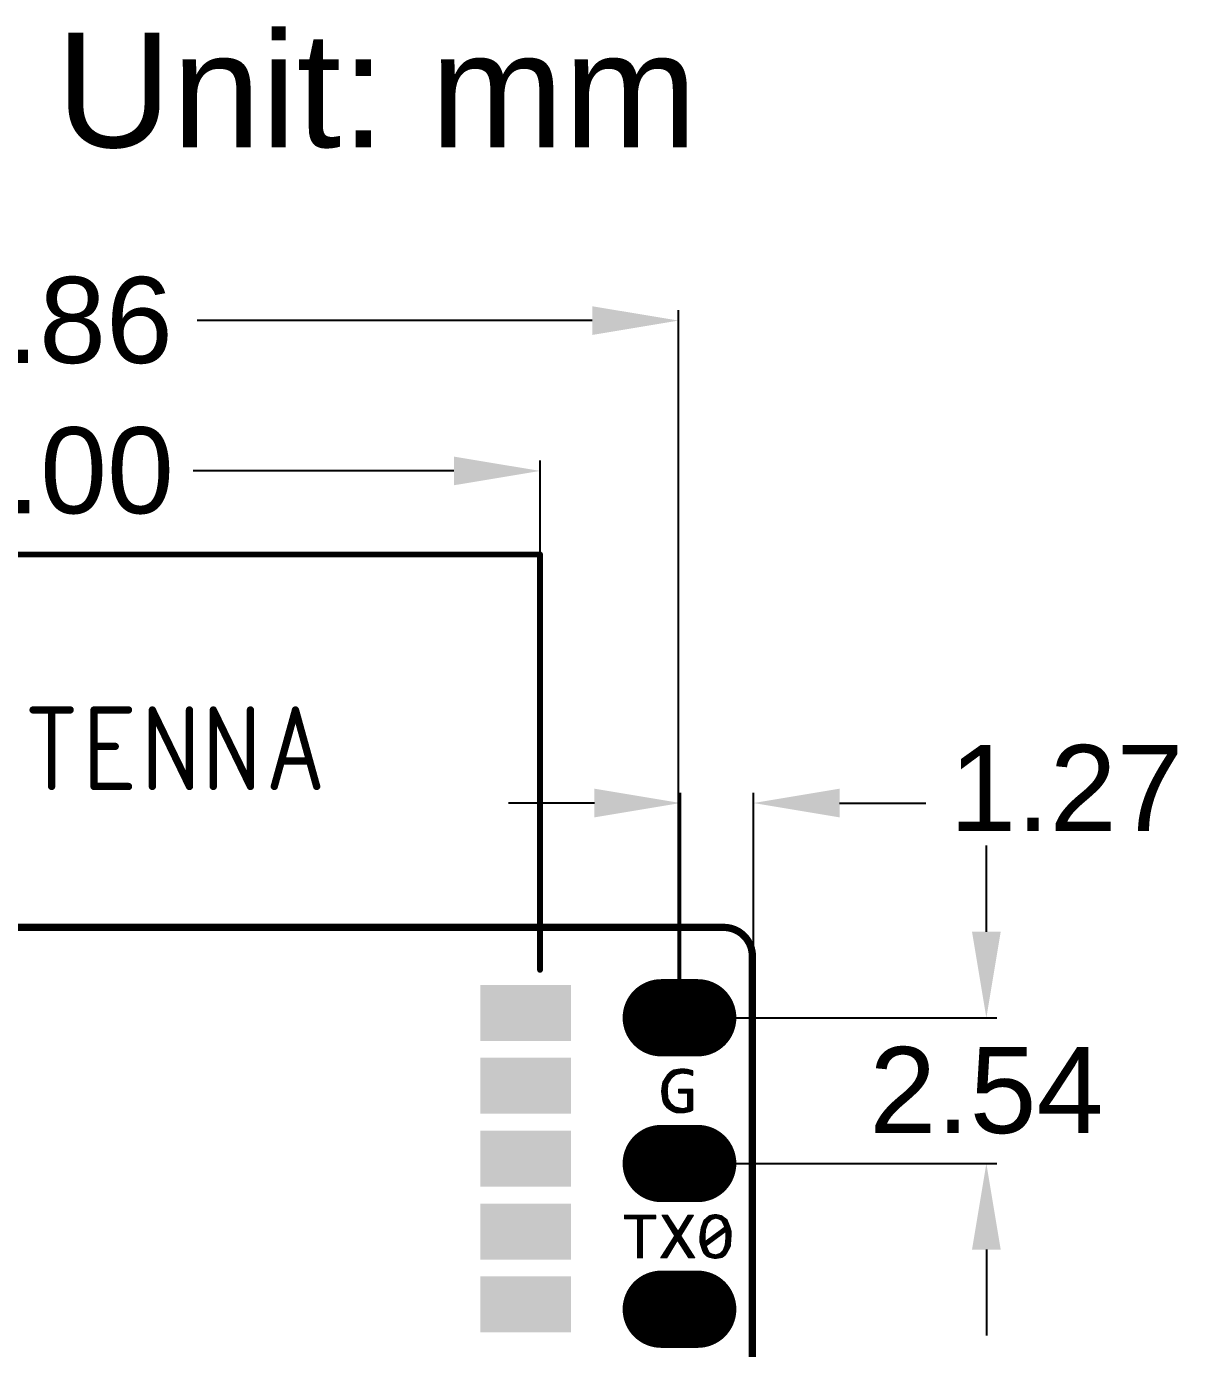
# Model space of a CAD drawing. Extents: x 18.8 to 58.3, y 22.4 to 94.7.
# Drawn here: x 38.15 to 58.26, y 71.66 to 94.7 of the extents above; entities that cross this region are included whole.
import ezdxf

# ---------------------------------------------------------------- set-up
doc = ezdxf.new("R2010")
doc.units = 0
doc.header["$MEASUREMENT"] = 0
doc.layers.get('0').update_dxf_attribs({"linetype": 'CONTINUOUS'})
doc.layers.get('Defpoints').update_dxf_attribs({"linetype": 'CONTINUOUS'})
doc.layers.add('SILKTOP_PHO', color=251, linetype='CONTINUOUS')
doc.layers.add('SOLDERTOP_PHO', color=7, linetype='CONTINUOUS')
doc.styles.get("Standard").update_dxf_attribs({"font": 'arial.ttf'})
doc.dimstyles.get("Standard").update_dxf_attribs({"dimtxt": 1.5, "dimasz": 1.5, "dimexe": 0.18, "dimexo": 0, "dimgap": 0.5, "dimtad": 0, "dimtih": 1, "dimtoh": 1, "dimzin": 0, "dimdsep": 46, "dimtxsty": 'Standard', "dimcen": 0.09, "dimadec": 0, "dimazin": 0, "dimtfac": 1, "dimtofl": 0, "dimtmove": 2, "dimatfit": 3, "dimfxl": 1, "dimtolj": 1, "dimtzin": 0, "dimarcsym": 0})

# ---------------------------------------------------------------- blocks, each defined once
blk = doc.blocks.new('ROUND_1')
at = {"const_width": 0.0127}
blk.add_lwpolyline([(-0.00635, 0, 1), (0.00635, 0, 1)], format="xyb", close=True, dxfattribs=at)
blk = doc.blocks.new('ROUND_32')
at = {"const_width": 0.0635}
blk.add_lwpolyline([(-0.03175, 0, 1), (0.03175, 0, 1)], format="xyb", close=True, dxfattribs=at)
blk = doc.blocks.new('ROUND_33')
at = {"const_width": 0.0508}
blk.add_lwpolyline([(-0.0254, 0, 1), (0.0254, 0, 1)], format="xyb", close=True, dxfattribs=at)
blk = doc.blocks.new('RECTANGLE_208')
blk.add_solid([(0.788162, 0.48806), (0.788162, -0.48806), (-0.788162, 0.48806), (-0.788162, -0.48806)])
blk = doc.blocks.new('OBLONG_245')
at = {"const_width": 1.3462}
blk.add_lwpolyline([(0.3175, 0), (-0.3175, 0)], dxfattribs=at)
at = {"const_width": 0.6731}
for points in [[(-0.65405, 0, 1), (0.01905, 0, 1)], [(-0.01905, 0, 1), (0.65405, 0, 1)]]:
    blk.add_lwpolyline(points, format="xyb", close=True, dxfattribs=at)
blk = doc.blocks.new('*D73')
at = {"color": 0, "linetype": 'Continuous', "lineweight": -2}
for p, q in [((29.1, 85.5), (29.1, 87.136)), ((47.1, 85.5), (47.1, 87.136)), ((30.6, 86.956), (35.142, 86.956)), ((45.6, 86.956), (41.058, 86.956))]:
    blk.add_line(p, q, dxfattribs=at)
at = {"color": 0, "linetype": 'Continuous'}
for points in [[(30.6, 87.206), (30.6, 86.706), (29.1, 86.956)], [(45.6, 87.206), (45.6, 86.706), (47.1, 86.956)]]:
    blk.add_solid(points, dxfattribs=at)
at = {"layer": 'Defpoints', "color": 0, "linetype": 'Continuous'}
for p in [(47.1, 86.956), (29.1, 85.5), (47.1, 85.5)]:
    blk.add_point(p, dxfattribs=at)
at = {"color": 0, "linetype": 'Continuous', "insert": (38.1, 86.956), "char_height": 1.5, "attachment_point": 5}
blk.add_mtext('\\A1;18.00', dxfattribs=at)
blk = doc.blocks.new('*D74')
at = {"color": 0, "linetype": 'Continuous', "lineweight": -2}
for p, q in [((26.651, 77.425), (26.651, 89.756)), ((49.511, 77.425), (49.511, 89.756)), ((28.151, 89.576), (35.038, 89.576)), ((48.011, 89.576), (41.124, 89.576))]:
    blk.add_line(p, q, dxfattribs=at)
at = {"color": 0, "linetype": 'Continuous'}
for points in [[(28.151, 89.826), (28.151, 89.326), (26.651, 89.576)], [(48.011, 89.826), (48.011, 89.326), (49.511, 89.576)]]:
    blk.add_solid(points, dxfattribs=at)
at = {"layer": 'Defpoints', "color": 0, "linetype": 'Continuous'}
for p in [(49.511, 89.576), (26.651, 77.425), (49.511, 77.425)]:
    blk.add_point(p, dxfattribs=at)
at = {"color": 0, "linetype": 'Continuous', "insert": (38.081, 89.576), "char_height": 1.5, "attachment_point": 5}
blk.add_mtext('\\A1;22.86', dxfattribs=at)
blk = doc.blocks.new('*D75')
at = {"color": 0, "linetype": 'Continuous', "lineweight": -2}
for p, q in [((54.877, 78.925), (54.877, 80.425)), ((49.511, 77.425), (55.057, 77.425)), ((49.511, 74.885), (55.057, 74.885)), ((54.877, 73.385), (54.877, 71.885))]:
    blk.add_line(p, q, dxfattribs=at)
at = {"color": 0, "linetype": 'Continuous'}
for points in [[(54.627, 78.925), (55.127, 78.925), (54.877, 77.425)], [(54.627, 73.385), (55.127, 73.385), (54.877, 74.885)]]:
    blk.add_solid(points, dxfattribs=at)
at = {"layer": 'Defpoints', "color": 0, "linetype": 'Continuous'}
for p in [(49.511, 77.425), (49.511, 74.885), (54.877, 74.885)]:
    blk.add_point(p, dxfattribs=at)
at = {"color": 0, "linetype": 'Continuous', "insert": (54.877, 76.155), "char_height": 1.5, "attachment_point": 5}
blk.add_mtext('\\A1;2.54', dxfattribs=at)
blk = doc.blocks.new('*D76')
at = {"color": 0, "linetype": 'Continuous', "lineweight": -2}
for p, q in [((49.549, 77.425), (49.549, 81.348)), ((50.82, 78.475), (50.82, 81.348)), ((48.049, 81.168), (46.549, 81.168)), ((52.32, 81.168), (53.82, 81.168))]:
    blk.add_line(p, q, dxfattribs=at)
at = {"color": 0, "linetype": 'Continuous'}
for points in [[(48.049, 81.418), (48.049, 80.918), (49.549, 81.168)], [(52.32, 81.418), (52.32, 80.918), (50.82, 81.168)]]:
    blk.add_solid(points, dxfattribs=at)
at = {"layer": 'Defpoints', "color": 0, "linetype": 'Continuous'}
for p in [(50.82, 81.168), (50.82, 78.475), (49.549, 77.425)]:
    blk.add_point(p, dxfattribs=at)
at = {"color": 0, "linetype": 'Continuous', "insert": (56.272, 81.429), "char_height": 1.5, "attachment_point": 5}
blk.add_mtext('\\A1;1.27', dxfattribs=at)

msp = doc.modelspace()

# ---------------------------------------------------------------- linework, layer by layer
at = {"layer": 'SILKTOP_PHO'}
for points, const_width in [([(29.100018, 85.499956), (47.099982, 85.499956)], 0.1016), ([(47.099982, 85.499956), (47.099982, 78.25994)], 0.1016), ([(38.267386, 82.789776), (38.91407, 82.789776)], 0.127), ([(38.590728, 82.789776), (38.590728, 81.456276)], 0.127), ([(39.329614, 82.789776), (39.329614, 81.456276)], 0.127), ([(39.329614, 82.789776), (39.93007, 82.789776)], 0.127), ([(40.345614, 82.789776), (40.345614, 81.456276)], 0.127), ([(40.345614, 82.789776), (40.992044, 81.456276)], 0.127), ([(40.992044, 82.789776), (40.992044, 81.456276)], 0.127), ([(41.407842, 82.789776), (41.407842, 81.456276)], 0.127), ([(41.407842, 82.789776), (42.054272, 81.456276)], 0.127), ([(42.054272, 82.789776), (42.054272, 81.456276)], 0.127), ([(42.839386, 82.789776), (42.47007, 81.456276)], 0.127), ([(42.839386, 82.789776), (43.208956, 81.456276)], 0.127), ([(39.329614, 82.154776), (39.69893, 82.154776)], 0.127), ([(42.6085, 81.900776), (43.070272, 81.900776)], 0.127), ([(39.329614, 81.456276), (39.93007, 81.456276)], 0.127), ([(50.299874, 79.000096), (25.900126, 79.000096)], 0.127), ([(29.100018, 79.000096), (47.099982, 79.000096)], 0.1016), ([(50.8, 25.900126), (50.8, 78.49997)], 0.127), ([(49.426876, 76.510896), (49.370488, 76.477114)], 0.0254), ([(49.403, 76.38796), (49.403, 76.496418)], 0.0254), ([(49.495964, 76.522326), (49.426876, 76.510896)], 0.0254), ([(49.4284, 76.409296), (49.4284, 76.51115)], 0.0254), ([(49.4538, 76.430378), (49.4538, 76.515468)], 0.0254), ([(49.4792, 76.44257), (49.4792, 76.519532)], 0.0254), ([(49.577752, 76.53401), (49.495964, 76.522326)], 0.0254), ([(49.5046, 76.448158), (49.5046, 76.523596)], 0.0254), ([(49.53, 76.453746), (49.53, 76.527152)], 0.0254), ([(49.5554, 76.459334), (49.5554, 76.530962)], 0.0254), ([(49.670716, 76.522326), (49.577752, 76.53401)], 0.0254), ([(49.5808, 76.463652), (49.5808, 76.533756)], 0.0254), ([(49.6062, 76.460858), (49.6062, 76.530454)], 0.0254), ([(49.6316, 76.458064), (49.6316, 76.527406)], 0.0254), ([(49.657, 76.45527), (49.657, 76.524104)], 0.0254), ([(49.75606, 76.501244), (49.670716, 76.522326)], 0.0254), ([(49.6824, 76.452476), (49.6824, 76.519532)], 0.0254), ([(49.7078, 76.443586), (49.7078, 76.513182)], 0.0254), ([(49.7332, 76.432664), (49.7332, 76.506832)], 0.0254), ([(49.75606, 76.422758), (49.75606, 76.501244)], 0.0254), ([(49.243488, 76.303378), (49.232058, 76.234544)], 0.0254), ([(49.325022, 76.431394), (49.243488, 76.303378)], 0.0254), ([(49.2506, 75.959716), (49.2506, 76.314554)], 0.0254), ([(49.276, 75.908408), (49.276, 76.354686)], 0.0254), ([(49.3014, 75.876658), (49.3014, 76.394564)], 0.0254), ([(49.314354, 76.154026), (49.326292, 76.273406)], 0.0254), ([(49.370488, 76.477114), (49.325022, 76.431394)], 0.0254), ([(49.326292, 76.273406), (49.32807, 76.278994)], 0.0254), ([(49.3268, 76.276454), (49.3268, 76.433426)], 0.0254), ([(49.32807, 76.278994), (49.38776, 76.374498)], 0.0254), ([(49.3522, 76.317602), (49.3522, 76.458826)], 0.0254), ([(49.3776, 76.358242), (49.3776, 76.481178)], 0.0254), ([(49.38776, 76.374498), (49.3903, 76.377546)], 0.0254), ([(49.3903, 76.377546), (49.461928, 76.437236)], 0.0254), ([(49.461928, 76.437236), (49.467516, 76.439776)], 0.0254), ([(49.467516, 76.439776), (49.574958, 76.463652)], 0.0254), ([(49.574958, 76.463652), (49.579022, 76.463906)], 0.0254), ([(49.579022, 76.463906), (49.686464, 76.451968)], 0.0254), ([(49.686464, 76.451968), (49.69002, 76.450952)], 0.0254), ([(49.69002, 76.450952), (49.75606, 76.422758)], 0.0254), ([(49.232058, 76.234544), (49.220374, 76.141072)], 0.0254), ([(49.220374, 76.141072), (49.243742, 75.976988)], 0.0254), ([(49.2252, 76.106528), (49.2252, 76.180442)], 0.0254), ([(49.3141, 76.152756), (49.314354, 76.154026)], 0.0254), ([(49.3141, 76.15174), (49.3141, 76.152756)], 0.0254), ([(49.326038, 76.020422), (49.3141, 76.15174)], 0.0254), ([(49.75606, 76.17587), (49.51857, 76.17587)], 0.0254), ([(49.51857, 76.17587), (49.51857, 76.117704)], 0.0254), ([(49.51857, 76.117704), (49.661318, 76.117704)], 0.0254), ([(49.53, 76.117704), (49.53, 76.17587)], 0.0254), ([(49.5554, 76.117704), (49.5554, 76.17587)], 0.0254), ([(49.5808, 76.117704), (49.5808, 76.17587)], 0.0254), ([(49.6062, 76.117704), (49.6062, 76.17587)], 0.0254), ([(49.6316, 76.117704), (49.6316, 76.17587)], 0.0254), ([(49.657, 76.117704), (49.657, 76.17587)], 0.0254), ([(49.661318, 76.117704), (49.674018, 76.105004)], 0.0254), ([(49.674018, 76.105004), (49.674018, 75.866244)], 0.0254), ([(49.6824, 75.788012), (49.6824, 76.17587)], 0.0254), ([(49.7078, 75.793092), (49.7078, 76.17587)], 0.0254), ([(49.7332, 75.802998), (49.7332, 76.17587)], 0.0254), ([(49.75606, 75.814428), (49.75606, 76.17587)], 0.0254), ([(49.243742, 75.976988), (49.266348, 75.9206)], 0.0254), ([(49.266348, 75.9206), (49.311814, 75.86345)], 0.0254), ([(49.311814, 75.86345), (49.357788, 75.82916)], 0.0254), ([(49.327816, 76.015088), (49.326038, 76.020422)], 0.0254), ([(49.3268, 75.852274), (49.3268, 76.017374)], 0.0254), ([(49.375568, 75.931522), (49.327816, 76.015088)], 0.0254), ([(49.3522, 75.833224), (49.3522, 75.972416)], 0.0254), ([(49.357788, 75.82916), (49.4157, 75.794362)], 0.0254), ([(49.378362, 75.92822), (49.375568, 75.931522)], 0.0254), ([(49.3776, 75.817222), (49.3776, 75.928982)], 0.0254), ([(49.44999, 75.86853), (49.378362, 75.92822)], 0.0254), ([(49.403, 75.801982), (49.403, 75.907646)], 0.0254), ([(49.4284, 75.790044), (49.4284, 75.886564)], 0.0254), ([(49.455578, 75.865736), (49.44999, 75.86853)], 0.0254), ([(49.4538, 75.781662), (49.4538, 75.866244)], 0.0254), ([(49.56302, 75.84186), (49.455578, 75.865736)], 0.0254), ([(49.4792, 75.77328), (49.4792, 75.860656)], 0.0254), ([(49.5046, 75.771502), (49.5046, 75.854814)], 0.0254), ([(49.53, 75.771502), (49.53, 75.849226)], 0.0254), ([(49.5554, 75.771502), (49.5554, 75.843638)], 0.0254), ([(49.56556, 75.841606), (49.56302, 75.84186)], 0.0254), ([(49.613312, 75.841606), (49.56556, 75.841606)], 0.0254), ([(49.5808, 75.771502), (49.5808, 75.841606)], 0.0254), ([(49.6062, 75.772772), (49.6062, 75.841606)], 0.0254), ([(49.619154, 75.842876), (49.613312, 75.841606)], 0.0254), ([(49.640236, 75.853544), (49.619154, 75.842876)], 0.0254), ([(49.6316, 75.777852), (49.6316, 75.849226)], 0.0254), ([(49.661318, 75.853544), (49.640236, 75.853544)], 0.0254), ([(49.657, 75.782932), (49.657, 75.853544)], 0.0254), ([(49.674018, 75.866244), (49.661318, 75.853544)], 0.0254), ([(49.71669, 75.79487), (49.75606, 75.814428)], 0.0254), ([(49.4157, 75.794362), (49.484026, 75.771502)], 0.0254), ([(49.484026, 75.771502), (49.600358, 75.771502)], 0.0254), ([(49.600358, 75.771502), (49.71669, 75.79487)], 0.0254), ([(49.111154, 73.982326), (48.575468, 73.982326)], 0.0254), ([(48.575468, 73.982326), (48.575468, 73.92416)], 0.0254), ([(48.5902, 73.92416), (48.5902, 73.982326)], 0.0254), ([(48.6156, 73.92416), (48.6156, 73.982326)], 0.0254), ([(48.641, 73.92416), (48.641, 73.982326)], 0.0254), ([(48.6664, 73.92416), (48.6664, 73.982326)], 0.0254), ([(48.6918, 73.92416), (48.6918, 73.982326)], 0.0254), ([(48.7172, 73.92416), (48.7172, 73.982326)], 0.0254), ([(48.7426, 73.92416), (48.7426, 73.982326)], 0.0254), ([(48.768, 73.92416), (48.768, 73.982326)], 0.0254), ([(48.7934, 73.923398), (48.7934, 73.982326)], 0.0254), ([(48.8188, 73.24344), (48.8188, 73.982326)], 0.0254), ([(48.8442, 73.24344), (48.8442, 73.982326)], 0.0254), ([(48.8696, 73.24344), (48.8696, 73.982326)], 0.0254), ([(48.895, 73.923906), (48.895, 73.982326)], 0.0254), ([(48.9204, 73.92416), (48.9204, 73.982326)], 0.0254), ([(48.9458, 73.92416), (48.9458, 73.982326)], 0.0254), ([(48.9712, 73.92416), (48.9712, 73.982326)], 0.0254), ([(48.9966, 73.92416), (48.9966, 73.982326)], 0.0254), ([(49.022, 73.92416), (49.022, 73.982326)], 0.0254), ([(49.0474, 73.92416), (49.0474, 73.982326)], 0.0254), ([(49.0728, 73.92416), (49.0728, 73.982326)], 0.0254), ([(49.0982, 73.92416), (49.0982, 73.982326)], 0.0254), ([(49.111154, 73.92416), (49.111154, 73.982326)], 0.0254), ([(49.319942, 73.982326), (49.230026, 73.982326)], 0.0254), ([(49.230026, 73.982326), (49.445164, 73.631298)], 0.0254), ([(49.2506, 73.948798), (49.2506, 73.982326)], 0.0254), ([(49.276, 73.907396), (49.276, 73.982326)], 0.0254), ([(49.3014, 73.865994), (49.3014, 73.982326)], 0.0254), ([(49.495456, 73.71334), (49.319942, 73.982326)], 0.0254), ([(49.3268, 73.824592), (49.3268, 73.971658)], 0.0254), ([(49.680368, 73.982326), (49.516792, 73.713594)], 0.0254), ([(49.554892, 73.631298), (49.769776, 73.982326)], 0.0254), ([(49.769776, 73.982326), (49.680368, 73.982326)], 0.0254), ([(49.6824, 73.839578), (49.6824, 73.982326)], 0.0254), ([(49.7078, 73.88098), (49.7078, 73.982326)], 0.0254), ([(49.7332, 73.922382), (49.7332, 73.982326)], 0.0254), ([(49.7586, 73.963784), (49.7586, 73.982326)], 0.0254), ([(50.04943, 73.971404), (49.958498, 73.891902)], 0.0254), ([(50.038, 73.864216), (50.038, 73.961498)], 0.0254), ([(50.093626, 73.98258), (50.04943, 73.971404)], 0.0254), ([(50.0634, 73.889616), (50.0634, 73.97496)], 0.0254), ([(50.0888, 73.911968), (50.0888, 73.98131)], 0.0254), ([(50.16246, 73.99401), (50.093626, 73.98258)], 0.0254), ([(50.1142, 73.920604), (50.1142, 73.985882)], 0.0254), ([(50.1396, 73.928986), (50.1396, 73.9902)], 0.0254), ([(50.264822, 73.97115), (50.16246, 73.99401)], 0.0254), ([(50.165, 73.935844), (50.165, 73.993248)], 0.0254), ([(50.1904, 73.929494), (50.1904, 73.98766)], 0.0254), ([(50.2158, 73.92289), (50.2158, 73.982072)], 0.0254), ([(50.2412, 73.91019), (50.2412, 73.976484)], 0.0254), ([(50.355246, 73.903332), (50.264822, 73.97115)], 0.0254), ([(50.2666, 73.896982), (50.2666, 73.96988)], 0.0254), ([(48.575468, 73.92416), (48.78959, 73.92416)], 0.0254), ([(48.78959, 73.92416), (48.80229, 73.91146)], 0.0254), ([(48.80229, 73.91146), (48.80229, 73.24344)], 0.0254), ([(48.884332, 73.91146), (48.897032, 73.92416)], 0.0254), ([(48.884332, 73.24344), (48.884332, 73.91146)], 0.0254), ([(48.897032, 73.92416), (49.111154, 73.92416)], 0.0254), ([(49.3522, 73.78319), (49.3522, 73.932796)], 0.0254), ([(49.3776, 73.741534), (49.3776, 73.893934)], 0.0254), ([(49.403, 73.700132), (49.403, 73.854818)], 0.0254), ([(49.4284, 73.65873), (49.4284, 73.815956)], 0.0254), ([(49.4538, 73.486772), (49.4538, 73.777094)], 0.0254), ([(49.4792, 73.52919), (49.4792, 73.737978)], 0.0254), ([(49.53, 73.496678), (49.53, 73.735438)], 0.0254), ([(49.5554, 73.632314), (49.5554, 73.777094)], 0.0254), ([(49.5808, 73.673716), (49.5808, 73.81875)], 0.0254), ([(49.6062, 73.715118), (49.6062, 73.86066)], 0.0254), ([(49.6316, 73.756774), (49.6316, 73.902316)], 0.0254), ([(49.657, 73.798176), (49.657, 73.943972)], 0.0254), ([(49.91227, 73.764902), (49.888902, 73.611994)], 0.0254), ([(49.911, 73.44156), (49.911, 73.756012)], 0.0254), ([(49.958498, 73.891902), (49.91227, 73.764902)], 0.0254), ([(49.9364, 73.36536), (49.9364, 73.830942)], 0.0254), ([(49.9618, 73.31837), (49.9618, 73.894696)], 0.0254), ([(49.970944, 73.614026), (49.982882, 73.745344)], 0.0254), ([(49.982882, 73.745344), (49.983644, 73.748646)], 0.0254), ([(49.983644, 73.748646), (50.019458, 73.84415)], 0.0254), ([(49.9872, 73.758044), (49.9872, 73.917048)], 0.0254), ([(50.31359, 73.769728), (49.99101, 73.530968)], 0.0254), ([(50.0126, 73.825862), (50.0126, 73.939146)], 0.0254), ([(50.019458, 73.84415), (50.022252, 73.848722)], 0.0254), ([(50.022252, 73.848722), (50.081942, 73.908412)], 0.0254), ([(50.081942, 73.908412), (50.087022, 73.91146)], 0.0254), ([(50.087022, 73.91146), (50.15865, 73.935336)], 0.0254), ([(50.15865, 73.935336), (50.165762, 73.93559)], 0.0254), ([(50.165762, 73.93559), (50.213514, 73.923652)], 0.0254), ([(50.213514, 73.923652), (50.216054, 73.922636)], 0.0254), ([(50.216054, 73.922636), (50.263806, 73.89876)], 0.0254), ([(50.263806, 73.89876), (50.269648, 73.893172)], 0.0254), ([(50.2666, 73.653396), (50.2666, 73.73493)], 0.0254), ([(50.269648, 73.893172), (50.293524, 73.84542)], 0.0254), ([(50.292, 73.848214), (50.292, 73.95083)], 0.0254), ([(50.292, 73.672192), (50.292, 73.75398)], 0.0254), ([(50.293524, 73.84542), (50.293778, 73.844404)], 0.0254), ([(50.293778, 73.844404), (50.317654, 73.784714)], 0.0254), ([(50.31867, 73.779888), (50.31359, 73.769728)], 0.0254), ([(50.3174, 73.785476), (50.3174, 73.93178)], 0.0254), ([(50.3174, 73.690988), (50.3174, 73.774554)], 0.0254), ([(50.317654, 73.784714), (50.31867, 73.779888)], 0.0254), ([(50.3428, 73.316846), (50.3428, 73.91273)], 0.0254), ([(50.401474, 73.787762), (50.355246, 73.903332)], 0.0254), ([(50.3682, 73.359772), (50.3682, 73.87082)], 0.0254), ([(50.3936, 73.410572), (50.3936, 73.80732)], 0.0254), ([(50.424588, 73.706482), (50.401474, 73.787762)], 0.0254), ([(50.419, 73.534778), (50.419, 73.726294)], 0.0254), ([(49.445164, 73.617836), (49.206658, 73.24344)], 0.0254), ([(49.30775, 73.24344), (49.483264, 73.535794)], 0.0254), ([(49.3776, 73.359772), (49.3776, 73.511918)], 0.0254), ([(49.403, 73.40219), (49.403, 73.551796)], 0.0254), ([(49.4284, 73.444608), (49.4284, 73.591928)], 0.0254), ([(49.445164, 73.631298), (49.445164, 73.617836)], 0.0254), ([(49.483264, 73.535794), (49.5046, 73.536048)], 0.0254), ([(49.516792, 73.713594), (49.495456, 73.71334)], 0.0254), ([(49.5046, 73.536302), (49.5046, 73.707752)], 0.0254), ([(49.5046, 73.536048), (49.692052, 73.24344)], 0.0254), ([(49.554892, 73.617836), (49.554892, 73.631298)], 0.0254), ([(49.793398, 73.24344), (49.554892, 73.617836)], 0.0254), ([(49.5554, 73.4568), (49.5554, 73.617328)], 0.0254), ([(49.5808, 73.417176), (49.5808, 73.57745)], 0.0254), ([(49.6062, 73.377552), (49.6062, 73.537318)], 0.0254), ([(49.6316, 73.337928), (49.6316, 73.49744)], 0.0254), ([(49.888902, 73.611994), (49.888902, 73.51903)], 0.0254), ([(49.888902, 73.51903), (49.912016, 73.437496)], 0.0254), ([(49.970944, 73.612756), (49.970944, 73.614026)], 0.0254), ([(49.970944, 73.541128), (49.970944, 73.612756)], 0.0254), ([(49.99101, 73.530968), (49.970944, 73.541128)], 0.0254), ([(49.9872, 73.29297), (49.9872, 73.528936)], 0.0254), ([(49.9999, 73.455784), (50.322226, 73.694798)], 0.0254), ([(50.0126, 73.465182), (50.0126, 73.54697)], 0.0254), ([(50.038, 73.483978), (50.038, 73.565766)], 0.0254), ([(50.0634, 73.503028), (50.0634, 73.584562)], 0.0254), ([(50.0888, 73.521824), (50.0888, 73.603358)], 0.0254), ([(50.1142, 73.54062), (50.1142, 73.622154)], 0.0254), ([(50.1396, 73.559416), (50.1396, 73.64095)], 0.0254), ([(50.165, 73.578212), (50.165, 73.659746)], 0.0254), ([(50.1904, 73.597008), (50.1904, 73.678542)], 0.0254), ([(50.2158, 73.615804), (50.2158, 73.697338)], 0.0254), ([(50.2412, 73.6346), (50.2412, 73.716134)], 0.0254), ([(50.322226, 73.694798), (50.342546, 73.684384)], 0.0254), ([(50.342546, 73.599802), (50.330608, 73.468484)], 0.0254), ([(50.342546, 73.684384), (50.342546, 73.600818)], 0.0254), ([(50.342546, 73.600818), (50.342546, 73.599802)], 0.0254), ([(50.412904, 73.44918), (50.424588, 73.613264)], 0.0254), ([(50.424588, 73.613264), (50.424588, 73.706482)], 0.0254), ([(49.2252, 73.24344), (49.2252, 73.272396)], 0.0254), ([(49.2506, 73.24344), (49.2506, 73.312528)], 0.0254), ([(49.276, 73.24344), (49.276, 73.352406)], 0.0254), ([(49.3014, 73.24344), (49.3014, 73.392284)], 0.0254), ([(49.3268, 73.27519), (49.3268, 73.432162)], 0.0254), ([(49.3522, 73.317608), (49.3522, 73.47204)], 0.0254), ([(49.657, 73.29805), (49.657, 73.457562)], 0.0254), ([(49.6824, 73.258426), (49.6824, 73.417684)], 0.0254), ([(49.7078, 73.24344), (49.7078, 73.377806)], 0.0254), ([(49.7332, 73.24344), (49.7332, 73.337928)], 0.0254), ([(49.7586, 73.24344), (49.7586, 73.29805)], 0.0254), ([(49.912016, 73.437496), (49.935638, 73.366884)], 0.0254), ([(49.935638, 73.366884), (49.958244, 73.321926)], 0.0254), ([(49.958244, 73.321926), (50.002948, 73.276968)], 0.0254), ([(49.995582, 73.441052), (49.9999, 73.455784)], 0.0254), ([(50.019458, 73.381362), (49.995582, 73.441052)], 0.0254), ([(50.002948, 73.276968), (50.047652, 73.25487)], 0.0254), ([(50.0126, 73.272142), (50.0126, 73.398634)], 0.0254), ([(50.019966, 73.380346), (50.019458, 73.381362)], 0.0254), ([(50.043842, 73.332594), (50.019966, 73.380346)], 0.0254), ([(50.038, 73.259442), (50.038, 73.344278)], 0.0254), ([(50.04943, 73.326752), (50.043842, 73.332594)], 0.0254), ([(50.097182, 73.302876), (50.04943, 73.326752)], 0.0254), ([(50.0634, 73.251314), (50.0634, 73.319894)], 0.0254), ([(50.0888, 73.245472), (50.0888, 73.307194)], 0.0254), ([(50.100484, 73.30186), (50.097182, 73.302876)], 0.0254), ([(50.160174, 73.289922), (50.100484, 73.30186)], 0.0254), ([(50.1142, 73.239884), (50.1142, 73.299066)], 0.0254), ([(50.1396, 73.234296), (50.1396, 73.293986)], 0.0254), ([(50.166778, 73.29043), (50.160174, 73.289922)], 0.0254), ([(50.165, 73.234042), (50.165, 73.289922)], 0.0254), ([(50.238406, 73.314306), (50.166778, 73.29043)], 0.0254), ([(50.1904, 73.23836), (50.1904, 73.298304)], 0.0254), ([(50.2158, 73.242424), (50.2158, 73.306686)], 0.0254), ([(50.243232, 73.317354), (50.238406, 73.314306)], 0.0254), ([(50.2412, 73.247504), (50.2412, 73.315576)], 0.0254), ([(50.290984, 73.365106), (50.243232, 73.317354)], 0.0254), ([(50.2666, 73.252584), (50.2666, 73.340468)], 0.0254), ([(50.27676, 73.254616), (50.320702, 73.287636)], 0.0254), ([(50.294032, 73.369678), (50.290984, 73.365106)], 0.0254), ([(50.292, 73.266046), (50.292, 73.366122)], 0.0254), ([(50.329846, 73.465182), (50.294032, 73.369678)], 0.0254), ([(50.3174, 73.285096), (50.3174, 73.432162)], 0.0254), ([(50.320702, 73.287636), (50.354738, 73.333102)], 0.0254), ([(50.330608, 73.468484), (50.329846, 73.465182)], 0.0254), ([(50.354738, 73.333102), (50.412904, 73.44918)], 0.0254), ([(48.80229, 73.24344), (48.884332, 73.24344)], 0.0254), ([(49.206658, 73.24344), (49.30775, 73.24344)], 0.0254), ([(49.692052, 73.24344), (49.793398, 73.24344)], 0.0254), ([(49.784, 73.24344), (49.784, 73.257918)], 0.0254), ([(50.047652, 73.25487), (50.15103, 73.231756)], 0.0254), ([(50.15103, 73.231756), (50.220118, 73.243186)], 0.0254), ([(50.220118, 73.243186), (50.27676, 73.254616)], 0.0254)]:
    msp.add_lwpolyline(points, dxfattribs=dict(at, const_width=const_width))
at = {"layer": 'SILKTOP_PHO', "const_width": 0.127}
msp.add_lwpolyline([(50.8, 78.49997, 0.4142136), (50.299874, 79.000096)], format="xyb", dxfattribs=at)
at = {"layer": 'SOLDERTOP_PHO', "const_width": 0.127}
for points in [[(50.299874, 79.000096), (25.900126, 79.000096)], [(50.8, 25.900126), (50.8, 78.49997)]]:
    msp.add_lwpolyline(points, dxfattribs=at)
msp.add_lwpolyline([(50.8, 78.49997, 0.4142136), (50.299874, 79.000096)], format="xyb", dxfattribs=at)

# ---------------------------------------------------------------- block references
at = {"layer": 'SILKTOP_PHO'}
for name, p in [('ROUND_33', (47.099982, 85.499956)), ('ROUND_32', (38.267386, 82.789776)), ('ROUND_32', (38.590728, 82.789776)), ('ROUND_32', (38.91407, 82.789776)), ('ROUND_32', (39.329614, 82.789776)), ('ROUND_32', (39.329614, 82.789776)), ('ROUND_32', (39.93007, 82.789776)), ('ROUND_32', (40.345614, 82.789776)), ('ROUND_32', (40.345614, 82.789776)), ('ROUND_32', (40.992044, 82.789776)), ('ROUND_32', (41.407842, 82.789776)), ('ROUND_32', (41.407842, 82.789776)), ('ROUND_32', (42.054272, 82.789776)), ('ROUND_32', (42.839386, 82.789776)), ('ROUND_32', (42.839386, 82.789776)), ('ROUND_32', (39.329614, 82.154776)), ('ROUND_32', (39.69893, 82.154776)), ('ROUND_32', (42.6085, 81.900776)), ('ROUND_32', (43.070272, 81.900776)), ('ROUND_32', (38.590728, 81.456276)), ('ROUND_32', (39.329614, 81.456276)), ('ROUND_32', (39.329614, 81.456276)), ('ROUND_32', (39.93007, 81.456276)), ('ROUND_32', (40.345614, 81.456276)), ('ROUND_32', (40.992044, 81.456276)), ('ROUND_32', (40.992044, 81.456276)), ('ROUND_32', (41.407842, 81.456276)), ('ROUND_32', (42.054272, 81.456276)), ('ROUND_32', (42.054272, 81.456276)), ('ROUND_32', (42.47007, 81.456276)), ('ROUND_32', (43.208956, 81.456276)), ('ROUND_33', (47.099982, 79.000096)), ('ROUND_32', (50.299874, 79.000096)), ('ROUND_32', (50.299874, 79.000096)), ('ROUND_32', (50.8, 78.49997)), ('ROUND_32', (50.8, 78.49997)), ('ROUND_33', (47.099982, 78.25994)), ('ROUND_1', (49.403, 76.496418)), ('ROUND_1', (49.426876, 76.510896)), ('ROUND_1', (49.4284, 76.51115)), ('ROUND_1', (49.4538, 76.515468)), ('ROUND_1', (49.4792, 76.519532)), ('ROUND_1', (49.495964, 76.522326)), ('ROUND_1', (49.5046, 76.523596)), ('ROUND_1', (49.53, 76.527152)), ('ROUND_1', (49.5554, 76.530962)), ('ROUND_1', (49.577752, 76.53401)), ('ROUND_1', (49.5808, 76.533756)), ('ROUND_1', (49.6062, 76.530454)), ('ROUND_1', (49.6316, 76.527406)), ('ROUND_1', (49.657, 76.524104)), ('ROUND_1', (49.670716, 76.522326)), ('ROUND_1', (49.6824, 76.519532)), ('ROUND_1', (49.7078, 76.513182)), ('ROUND_1', (49.7332, 76.506832)), ('ROUND_1', (49.75606, 76.501244)), ('ROUND_1', (49.75606, 76.501244)), ('ROUND_1', (49.243488, 76.303378)), ('ROUND_1', (49.2506, 76.314554)), ('ROUND_1', (49.276, 76.354686)), ('ROUND_1', (49.3014, 76.394564)), ('ROUND_1', (49.325022, 76.431394)), ('ROUND_1', (49.325022, 76.431394)), ('ROUND_1', (49.326292, 76.273406)), ('ROUND_1', (49.3268, 76.433426)), ('ROUND_1', (49.3268, 76.276454)), ('ROUND_1', (49.32807, 76.278994)), ('ROUND_1', (49.3522, 76.458826)), ('ROUND_1', (49.3522, 76.317602)), ('ROUND_1', (49.370488, 76.477114)), ('ROUND_1', (49.3776, 76.481178)), ('ROUND_1', (49.3776, 76.358242)), ('ROUND_1', (49.38776, 76.374498)), ('ROUND_1', (49.3903, 76.377546)), ('ROUND_1', (49.403, 76.38796)), ('ROUND_1', (49.4284, 76.409296)), ('ROUND_1', (49.4538, 76.430378)), ('ROUND_1', (49.461928, 76.437236)), ('ROUND_1', (49.467516, 76.439776)), ('ROUND_1', (49.4792, 76.44257)), ('ROUND_1', (49.5046, 76.448158)), ('ROUND_1', (49.53, 76.453746)), ('ROUND_1', (49.5554, 76.459334)), ('ROUND_1', (49.574958, 76.463652)), ('ROUND_1', (49.579022, 76.463906)), ('ROUND_1', (49.5808, 76.463652)), ('ROUND_1', (49.6062, 76.460858)), ('ROUND_1', (49.6316, 76.458064)), ('ROUND_1', (49.657, 76.45527)), ('ROUND_1', (49.6824, 76.452476)), ('ROUND_1', (49.686464, 76.451968)), ('ROUND_1', (49.69002, 76.450952)), ('ROUND_1', (49.7078, 76.443586)), ('ROUND_1', (49.7332, 76.432664)), ('ROUND_1', (49.75606, 76.422758)), ('ROUND_1', (49.220374, 76.141072)), ('ROUND_1', (49.2252, 76.180442)), ('ROUND_1', (49.2252, 76.106528)), ('ROUND_1', (49.232058, 76.234544)), ('ROUND_1', (49.3141, 76.152756)), ('ROUND_1', (49.3141, 76.15174)), ('ROUND_1', (49.314354, 76.154026)), ('ROUND_1', (49.51857, 76.17587)), ('ROUND_1', (49.51857, 76.117704)), ('ROUND_1', (49.53, 76.17587)), ('ROUND_1', (49.53, 76.117704)), ('ROUND_1', (49.5554, 76.17587)), ('ROUND_1', (49.5554, 76.117704)), ('ROUND_1', (49.5808, 76.17587)), ('ROUND_1', (49.5808, 76.117704)), ('ROUND_1', (49.6062, 76.17587)), ('ROUND_1', (49.6062, 76.117704)), ('ROUND_1', (49.6316, 76.17587)), ('ROUND_1', (49.6316, 76.117704)), ('ROUND_1', (49.657, 76.17587)), ('ROUND_1', (49.657, 76.117704)), ('ROUND_1', (49.661318, 76.117704)), ('ROUND_1', (49.674018, 76.105004)), ('ROUND_1', (49.6824, 76.17587)), ('ROUND_1', (49.7078, 76.17587)), ('ROUND_1', (49.7332, 76.17587)), ('ROUND_1', (49.75606, 76.17587)), ('ROUND_1', (49.243742, 75.976988)), ('ROUND_1', (49.2506, 75.959716)), ('ROUND_1', (49.266348, 75.9206)), ('ROUND_1', (49.276, 75.908408)), ('ROUND_1', (49.3014, 75.876658)), ('ROUND_1', (49.311814, 75.86345)), ('ROUND_1', (49.326038, 76.020422)), ('ROUND_1', (49.3268, 76.017374)), ('ROUND_1', (49.3268, 75.852274)), ('ROUND_1', (49.327816, 76.015088)), ('ROUND_1', (49.3522, 75.972416)), ('ROUND_1', (49.3522, 75.833224)), ('ROUND_1', (49.357788, 75.82916)), ('ROUND_1', (49.375568, 75.931522)), ('ROUND_1', (49.3776, 75.928982)), ('ROUND_1', (49.3776, 75.817222)), ('ROUND_1', (49.378362, 75.92822)), ('ROUND_1', (49.403, 75.907646)), ('ROUND_1', (49.403, 75.801982)), ('ROUND_1', (49.4284, 75.886564)), ('ROUND_1', (49.44999, 75.86853)), ('ROUND_1', (49.4538, 75.866244)), ('ROUND_1', (49.455578, 75.865736)), ('ROUND_1', (49.4792, 75.860656)), ('ROUND_1', (49.5046, 75.854814)), ('ROUND_1', (49.53, 75.849226)), ('ROUND_1', (49.5554, 75.843638)), ('ROUND_1', (49.56302, 75.84186)), ('ROUND_1', (49.56556, 75.841606)), ('ROUND_1', (49.5808, 75.841606)), ('ROUND_1', (49.6062, 75.841606)), ('ROUND_1', (49.613312, 75.841606)), ('ROUND_1', (49.619154, 75.842876)), ('ROUND_1', (49.6316, 75.849226)), ('ROUND_1', (49.640236, 75.853544)), ('ROUND_1', (49.657, 75.853544)), ('ROUND_1', (49.661318, 75.853544)), ('ROUND_1', (49.674018, 75.866244)), ('ROUND_1', (49.7332, 75.802998)), ('ROUND_1', (49.75606, 75.814428)), ('ROUND_1', (49.4157, 75.794362)), ('ROUND_1', (49.4284, 75.790044)), ('ROUND_1', (49.4538, 75.781662)), ('ROUND_1', (49.4792, 75.77328)), ('ROUND_1', (49.484026, 75.771502)), ('ROUND_1', (49.5046, 75.771502)), ('ROUND_1', (49.53, 75.771502)), ('ROUND_1', (49.5554, 75.771502)), ('ROUND_1', (49.5808, 75.771502)), ('ROUND_1', (49.600358, 75.771502)), ('ROUND_1', (49.6062, 75.772772)), ('ROUND_1', (49.6316, 75.777852)), ('ROUND_1', (49.657, 75.782932)), ('ROUND_1', (49.6824, 75.788012)), ('ROUND_1', (49.7078, 75.793092)), ('ROUND_1', (49.71669, 75.79487)), ('ROUND_1', (48.575468, 73.982326)), ('ROUND_1', (48.5902, 73.982326)), ('ROUND_1', (48.6156, 73.982326)), ('ROUND_1', (48.641, 73.982326)), ('ROUND_1', (48.6664, 73.982326)), ('ROUND_1', (48.6918, 73.982326)), ('ROUND_1', (48.7172, 73.982326)), ('ROUND_1', (48.7426, 73.982326)), ('ROUND_1', (48.768, 73.982326)), ('ROUND_1', (48.7934, 73.982326)), ('ROUND_1', (48.8188, 73.982326)), ('ROUND_1', (48.8442, 73.982326)), ('ROUND_1', (48.8696, 73.982326)), ('ROUND_1', (48.895, 73.982326)), ('ROUND_1', (48.9204, 73.982326)), ('ROUND_1', (48.9458, 73.982326)), ('ROUND_1', (48.9712, 73.982326)), ('ROUND_1', (48.9966, 73.982326)), ('ROUND_1', (49.022, 73.982326)), ('ROUND_1', (49.0474, 73.982326)), ('ROUND_1', (49.0728, 73.982326)), ('ROUND_1', (49.0982, 73.982326)), ('ROUND_1', (49.111154, 73.982326)), ('ROUND_1', (49.111154, 73.982326)), ('ROUND_1', (49.230026, 73.982326)), ('ROUND_1', (49.2506, 73.982326)), ('ROUND_1', (49.276, 73.982326)), ('ROUND_1', (49.3014, 73.982326)), ('ROUND_1', (49.319942, 73.982326)), ('ROUND_1', (49.3268, 73.971658)), ('ROUND_1', (49.680368, 73.982326)), ('ROUND_1', (49.6824, 73.982326)), ('ROUND_1', (49.7078, 73.982326)), ('ROUND_1', (49.7332, 73.982326)), ('ROUND_1', (49.7586, 73.982326)), ('ROUND_1', (49.7586, 73.963784)), ('ROUND_1', (49.769776, 73.982326)), ('ROUND_1', (50.038, 73.961498)), ('ROUND_1', (50.04943, 73.971404)), ('ROUND_1', (50.0634, 73.97496)), ('ROUND_1', (50.0888, 73.98131)), ('ROUND_1', (50.093626, 73.98258)), ('ROUND_1', (50.1142, 73.985882)), ('ROUND_1', (50.1396, 73.9902)), ('ROUND_1', (50.16246, 73.99401)), ('ROUND_1', (50.165, 73.993248)), ('ROUND_1', (50.1904, 73.98766)), ('ROUND_1', (50.2158, 73.982072)), ('ROUND_1', (50.2412, 73.976484)), ('ROUND_1', (50.264822, 73.97115)), ('ROUND_1', (50.2666, 73.96988)), ('ROUND_1', (48.575468, 73.92416)), ('ROUND_1', (48.5902, 73.92416)), ('ROUND_1', (48.6156, 73.92416)), ('ROUND_1', (48.641, 73.92416)), ('ROUND_1', (48.6664, 73.92416)), ('ROUND_1', (48.6918, 73.92416)), ('ROUND_1', (48.7172, 73.92416)), ('ROUND_1', (48.7426, 73.92416)), ('ROUND_1', (48.768, 73.92416)), ('ROUND_1', (48.78959, 73.92416)), ('ROUND_1', (48.7934, 73.923398)), ('ROUND_1', (48.80229, 73.91146)), ('ROUND_1', (48.884332, 73.91146)), ('ROUND_1', (48.895, 73.923906)), ('ROUND_1', (48.897032, 73.92416)), ('ROUND_1', (48.9204, 73.92416)), ('ROUND_1', (48.9458, 73.92416)), ('ROUND_1', (48.9712, 73.92416)), ('ROUND_1', (48.9966, 73.92416)), ('ROUND_1', (49.022, 73.92416)), ('ROUND_1', (49.0474, 73.92416)), ('ROUND_1', (49.0728, 73.92416)), ('ROUND_1', (49.0982, 73.92416)), ('ROUND_1', (49.111154, 73.92416)), ('ROUND_1', (49.2506, 73.948798)), ('ROUND_1', (49.276, 73.907396)), ('ROUND_1', (49.3014, 73.865994)), ('ROUND_1', (49.3268, 73.824592)), ('ROUND_1', (49.3522, 73.932796)), ('ROUND_1', (49.3522, 73.78319)), ('ROUND_1', (49.3776, 73.893934)), ('ROUND_1', (49.3776, 73.741534)), ('ROUND_1', (49.403, 73.854818)), ('ROUND_1', (49.4284, 73.815956)), ('ROUND_1', (49.4538, 73.777094)), ('ROUND_1', (49.4792, 73.737978)), ('ROUND_1', (49.53, 73.735438)), ('ROUND_1', (49.5554, 73.777094)), ('ROUND_1', (49.5808, 73.81875)), ('ROUND_1', (49.6062, 73.86066)), ('ROUND_1', (49.6316, 73.902316)), ('ROUND_1', (49.6316, 73.756774)), ('ROUND_1', (49.657, 73.943972)), ('ROUND_1', (49.657, 73.798176)), ('ROUND_1', (49.6824, 73.839578)), ('ROUND_1', (49.7078, 73.88098)), ('ROUND_1', (49.7332, 73.922382)), ('ROUND_1', (49.911, 73.756012)), ('ROUND_1', (49.91227, 73.764902)), ('ROUND_1', (49.9364, 73.830942)), ('ROUND_1', (49.958498, 73.891902)), ('ROUND_1', (49.9618, 73.894696)), ('ROUND_1', (49.982882, 73.745344)), ('ROUND_1', (49.983644, 73.748646)), ('ROUND_1', (49.9872, 73.917048)), ('ROUND_1', (49.9872, 73.758044)), ('ROUND_1', (50.0126, 73.939146)), ('ROUND_1', (50.0126, 73.825862)), ('ROUND_1', (50.019458, 73.84415)), ('ROUND_1', (50.022252, 73.848722)), ('ROUND_1', (50.038, 73.864216)), ('ROUND_1', (50.0634, 73.889616)), ('ROUND_1', (50.081942, 73.908412)), ('ROUND_1', (50.087022, 73.91146)), ('ROUND_1', (50.0888, 73.911968)), ('ROUND_1', (50.1142, 73.920604)), ('ROUND_1', (50.1396, 73.928986)), ('ROUND_1', (50.15865, 73.935336)), ('ROUND_1', (50.165, 73.935844)), ('ROUND_1', (50.165762, 73.93559)), ('ROUND_1', (50.1904, 73.929494)), ('ROUND_1', (50.213514, 73.923652)), ('ROUND_1', (50.2158, 73.92289)), ('ROUND_1', (50.216054, 73.922636)), ('ROUND_1', (50.2412, 73.91019)), ('ROUND_1', (50.263806, 73.89876)), ('ROUND_1', (50.2666, 73.896982)), ('ROUND_1', (50.2666, 73.73493)), ('ROUND_1', (50.269648, 73.893172)), ('ROUND_1', (50.292, 73.95083)), ('ROUND_1', (50.292, 73.848214)), ('ROUND_1', (50.292, 73.75398)), ('ROUND_1', (50.293524, 73.84542)), ('ROUND_1', (50.293778, 73.844404)), ('ROUND_1', (50.31359, 73.769728)), ('ROUND_1', (50.3174, 73.93178)), ('ROUND_1', (50.3174, 73.785476)), ('ROUND_1', (50.3174, 73.774554)), ('ROUND_1', (50.317654, 73.784714)), ('ROUND_1', (50.31867, 73.779888)), ('ROUND_1', (50.31867, 73.779888)), ('ROUND_1', (50.3428, 73.91273)), ('ROUND_1', (50.355246, 73.903332)), ('ROUND_1', (50.3682, 73.87082)), ('ROUND_1', (50.3936, 73.80732)), ('ROUND_1', (50.401474, 73.787762)), ('ROUND_1', (50.419, 73.726294)), ('ROUND_1', (49.3776, 73.511918)), ('ROUND_1', (49.403, 73.700132)), ('ROUND_1', (49.403, 73.551796)), ('ROUND_1', (49.4284, 73.65873)), ('ROUND_1', (49.4284, 73.591928)), ('ROUND_1', (49.445164, 73.631298)), ('ROUND_1', (49.445164, 73.617836)), ('ROUND_1', (49.4792, 73.52919)), ('ROUND_1', (49.483264, 73.535794)), ('ROUND_1', (49.495456, 73.71334)), ('ROUND_1', (49.5046, 73.707752)), ('ROUND_1', (49.5046, 73.536302)), ('ROUND_1', (49.5046, 73.536048)), ('ROUND_1', (49.5046, 73.536048)), ('ROUND_1', (49.516792, 73.713594)), ('ROUND_1', (49.53, 73.496678)), ('ROUND_1', (49.554892, 73.631298)), ('ROUND_1', (49.554892, 73.617836)), ('ROUND_1', (49.5554, 73.632314)), ('ROUND_1', (49.5554, 73.617328)), ('ROUND_1', (49.5808, 73.673716)), ('ROUND_1', (49.5808, 73.57745)), ('ROUND_1', (49.6062, 73.715118)), ('ROUND_1', (49.6062, 73.537318)), ('ROUND_1', (49.6316, 73.49744)), ('ROUND_1', (49.888902, 73.611994)), ('ROUND_1', (49.888902, 73.51903)), ('ROUND_1', (49.970944, 73.614026)), ('ROUND_1', (49.970944, 73.612756)), ('ROUND_1', (49.970944, 73.541128)), ('ROUND_1', (49.9872, 73.528936)), ('ROUND_1', (49.99101, 73.530968)), ('ROUND_1', (49.99101, 73.530968)), ('ROUND_1', (50.0126, 73.54697)), ('ROUND_1', (50.038, 73.565766)), ('ROUND_1', (50.0634, 73.584562)), ('ROUND_1', (50.0634, 73.503028)), ('ROUND_1', (50.0888, 73.603358)), ('ROUND_1', (50.0888, 73.521824)), ('ROUND_1', (50.1142, 73.622154)), ('ROUND_1', (50.1142, 73.54062)), ('ROUND_1', (50.1396, 73.64095)), ('ROUND_1', (50.1396, 73.559416)), ('ROUND_1', (50.165, 73.659746)), ('ROUND_1', (50.165, 73.578212)), ('ROUND_1', (50.1904, 73.678542)), ('ROUND_1', (50.1904, 73.597008)), ('ROUND_1', (50.2158, 73.697338)), ('ROUND_1', (50.2158, 73.615804)), ('ROUND_1', (50.2412, 73.716134)), ('ROUND_1', (50.2412, 73.6346)), ('ROUND_1', (50.2666, 73.653396)), ('ROUND_1', (50.292, 73.672192)), ('ROUND_1', (50.3174, 73.690988)), ('ROUND_1', (50.322226, 73.694798)), ('ROUND_1', (50.342546, 73.684384)), ('ROUND_1', (50.342546, 73.684384)), ('ROUND_1', (50.342546, 73.600818)), ('ROUND_1', (50.342546, 73.599802)), ('ROUND_1', (50.419, 73.534778)), ('ROUND_1', (50.424588, 73.706482)), ('ROUND_1', (50.424588, 73.706482)), ('ROUND_1', (50.424588, 73.613264)), ('ROUND_1', (49.2252, 73.272396)), ('ROUND_1', (49.2506, 73.312528)), ('ROUND_1', (49.276, 73.352406)), ('ROUND_1', (49.3014, 73.392284)), ('ROUND_1', (49.3268, 73.432162)), ('ROUND_1', (49.3268, 73.27519)), ('ROUND_1', (49.3522, 73.47204)), ('ROUND_1', (49.3522, 73.317608)), ('ROUND_1', (49.3776, 73.359772)), ('ROUND_1', (49.403, 73.40219)), ('ROUND_1', (49.4284, 73.444608)), ('ROUND_1', (49.4538, 73.486772)), ('ROUND_1', (49.5554, 73.4568)), ('ROUND_1', (49.5808, 73.417176)), ('ROUND_1', (49.6062, 73.377552)), ('ROUND_1', (49.6316, 73.337928)), ('ROUND_1', (49.657, 73.457562)), ('ROUND_1', (49.657, 73.29805)), ('ROUND_1', (49.6824, 73.417684)), ('ROUND_1', (49.7078, 73.377806)), ('ROUND_1', (49.7332, 73.337928)), ('ROUND_1', (49.7586, 73.29805)), ('ROUND_1', (49.911, 73.44156)), ('ROUND_1', (49.912016, 73.437496)), ('ROUND_1', (49.935638, 73.366884)), ('ROUND_1', (49.9364, 73.36536)), ('ROUND_1', (49.958244, 73.321926)), ('ROUND_1', (49.9618, 73.31837)), ('ROUND_1', (49.9872, 73.29297)), ('ROUND_1', (49.995582, 73.441052)), ('ROUND_1', (49.9999, 73.455784)), ('ROUND_1', (50.002948, 73.276968)), ('ROUND_1', (50.0126, 73.465182)), ('ROUND_1', (50.0126, 73.398634)), ('ROUND_1', (50.0126, 73.272142)), ('ROUND_1', (50.019458, 73.381362)), ('ROUND_1', (50.019966, 73.380346)), ('ROUND_1', (50.038, 73.483978)), ('ROUND_1', (50.038, 73.344278)), ('ROUND_1', (50.043842, 73.332594)), ('ROUND_1', (50.04943, 73.326752)), ('ROUND_1', (50.0634, 73.319894)), ('ROUND_1', (50.0888, 73.307194)), ('ROUND_1', (50.097182, 73.302876)), ('ROUND_1', (50.100484, 73.30186)), ('ROUND_1', (50.1142, 73.299066)), ('ROUND_1', (50.1396, 73.293986)), ('ROUND_1', (50.160174, 73.289922)), ('ROUND_1', (50.165, 73.289922)), ('ROUND_1', (50.166778, 73.29043)), ('ROUND_1', (50.1904, 73.298304)), ('ROUND_1', (50.2158, 73.306686)), ('ROUND_1', (50.238406, 73.314306)), ('ROUND_1', (50.2412, 73.315576)), ('ROUND_1', (50.243232, 73.317354)), ('ROUND_1', (50.2666, 73.340468)), ('ROUND_1', (50.290984, 73.365106)), ('ROUND_1', (50.292, 73.366122)), ('ROUND_1', (50.292, 73.266046)), ('ROUND_1', (50.294032, 73.369678)), ('ROUND_1', (50.3174, 73.432162)), ('ROUND_1', (50.3174, 73.285096)), ('ROUND_1', (50.320702, 73.287636)), ('ROUND_1', (50.329846, 73.465182)), ('ROUND_1', (50.330608, 73.468484)), ('ROUND_1', (50.3428, 73.316846)), ('ROUND_1', (50.354738, 73.333102)), ('ROUND_1', (50.3682, 73.359772)), ('ROUND_1', (50.3936, 73.410572)), ('ROUND_1', (50.412904, 73.44918)), ('ROUND_1', (48.80229, 73.24344)), ('ROUND_1', (48.8188, 73.24344)), ('ROUND_1', (48.8442, 73.24344)), ('ROUND_1', (48.8696, 73.24344)), ('ROUND_1', (48.884332, 73.24344)), ('ROUND_1', (49.206658, 73.24344)), ('ROUND_1', (49.2252, 73.24344)), ('ROUND_1', (49.2506, 73.24344)), ('ROUND_1', (49.276, 73.24344)), ('ROUND_1', (49.3014, 73.24344)), ('ROUND_1', (49.30775, 73.24344)), ('ROUND_1', (49.6824, 73.258426)), ('ROUND_1', (49.692052, 73.24344)), ('ROUND_1', (49.7078, 73.24344)), ('ROUND_1', (49.7332, 73.24344)), ('ROUND_1', (49.7586, 73.24344)), ('ROUND_1', (49.784, 73.257918)), ('ROUND_1', (49.784, 73.24344)), ('ROUND_1', (49.793398, 73.24344)), ('ROUND_1', (49.793398, 73.24344)), ('ROUND_1', (50.038, 73.259442)), ('ROUND_1', (50.047652, 73.25487)), ('ROUND_1', (50.0634, 73.251314)), ('ROUND_1', (50.0888, 73.245472)), ('ROUND_1', (50.1142, 73.239884)), ('ROUND_1', (50.1396, 73.234296)), ('ROUND_1', (50.15103, 73.231756)), ('ROUND_1', (50.165, 73.234042)), ('ROUND_1', (50.1904, 73.23836)), ('ROUND_1', (50.2158, 73.242424)), ('ROUND_1', (50.220118, 73.243186)), ('ROUND_1', (50.2412, 73.247504)), ('ROUND_1', (50.2666, 73.252584)), ('ROUND_1', (50.27676, 73.254616))]:
    msp.add_blockref(name, p, dxfattribs=at)
at = {"layer": 'SOLDERTOP_PHO'}
for name, p in [('ROUND_32', (50.299874, 79.000096)), ('ROUND_32', (50.299874, 79.000096)), ('ROUND_32', (50.8, 78.49997)), ('ROUND_32', (50.8, 78.49997)), ('RECTANGLE_208', (46.850046, 77.509878)), ('OBLONG_245', (49.53, 77.425042)), ('RECTANGLE_208', (46.850046, 76.239878)), ('RECTANGLE_208', (46.850046, 74.969878)), ('OBLONG_245', (49.53, 74.885042)), ('RECTANGLE_208', (46.850046, 73.699878)), ('RECTANGLE_208', (46.850046, 72.429878)), ('OBLONG_245', (49.53, 72.345042))]:
    msp.add_blockref(name, p, dxfattribs=at)

# ---------------------------------------------------------------- texts
at = {"color": 0, "linetype": 'Continuous'}
msp.add_text('Unit: mm', height=2, dxfattribs=at).set_placement((38.667194, 92.596144))

# ---------------------------------------------------------------- dimensions: what is measured, and where the dimension line sits
at = {"linetype": 'Continuous'}
for base, p1, p2, picture, middle in [((49.51095, 89.576415), (26.65095, 77.425042), (49.51095, 77.425042), '*D74', (38.08095, 89.576415)), ((47.099982, 86.955562), (29.100018, 85.499956), (47.099982, 85.499956), '*D73', (38.1, 86.955562))]:
    dim = msp.add_linear_dim(base=base, p1=p1, p2=p2, dimstyle='Standard', dxfattribs=at)
    dim.commit()
    dim.dimension.update_dxf_attribs({"geometry": picture, "text_midpoint": middle})
dim = msp.add_linear_dim(base=(50.820225, 81.16798), p1=(49.54905, 77.425042), p2=(50.820225, 78.475495), dimstyle='Standard', dxfattribs=at)
dim.commit()
dim.dimension.update_dxf_attribs({"geometry": '*D76', "text_midpoint": (56.272172, 81.429488), "dimtype": 160})
dim = msp.add_linear_dim(base=(54.877157, 74.885042), p1=(49.51095, 77.425042), p2=(49.51095, 74.885042), angle=90, dimstyle='Standard', dxfattribs=at)
dim.commit()
dim.dimension.update_dxf_attribs({"geometry": '*D75', "text_midpoint": (54.877157, 76.155042)})

doc.saveas('drawing.dxf')
